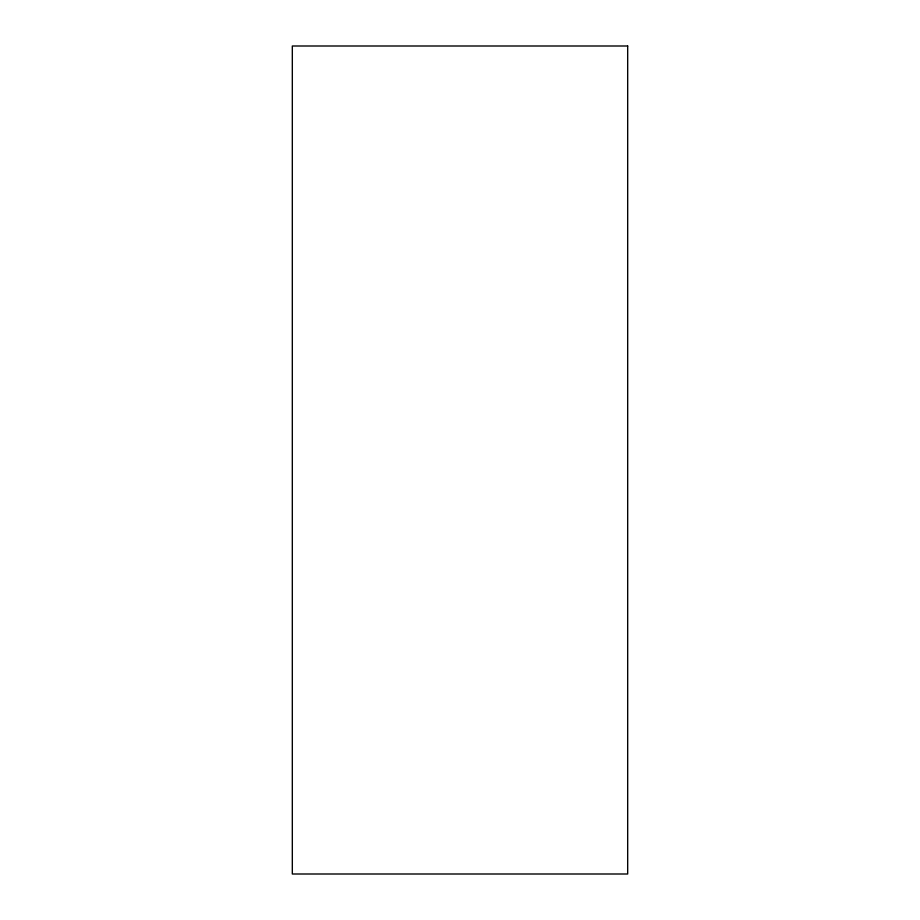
<?xml version="1.0" encoding="UTF-8"?>
<svg xmlns="http://www.w3.org/2000/svg" width="920" height="920" viewBox="0 0 920 920"><rect width="100%" height="100%" fill="white"/><g stroke="black" fill="none" stroke-linecap="round" stroke-linejoin="round"><path stroke-width="1.38" d="M627.681 46L292.318 46L292.318 874L627.681 874L627.681 46"/></g></svg>
